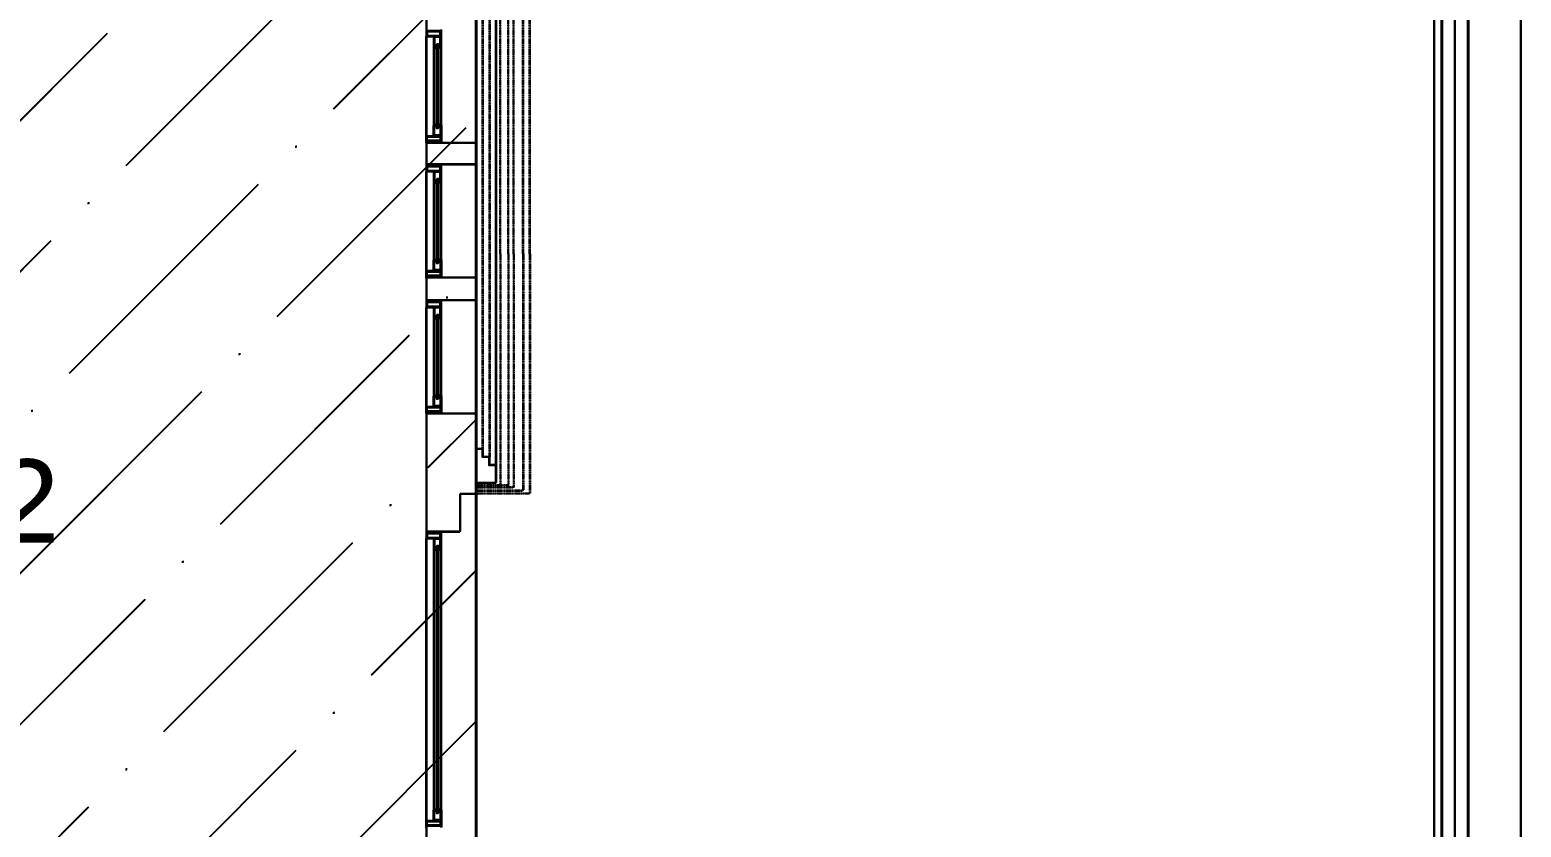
# Model space of a CAD drawing. Header units: inches. Extents: x 4821 to 127877, y 58012 to 433683.
# Drawn here: x 79558 to 90647, y 73490 to 79419 of the extents above; entities that cross this region are included whole.
import ezdxf

# ---------------------------------------------------------------- set-up
doc = ezdxf.new("R2010")
doc.units = ezdxf.units.IN
doc.header["$MEASUREMENT"] = 0
doc.linetypes.add('104-TYPICAL FLOOR$0$HIDDEN', pattern=[0.375, 0.25, -0.125])
for name, color, linetype in [('A-ANNO-SYMB', 130, 'Continuous'), ('A-ELV', 11, 'Continuous'), ('A-LIN-10', 8, 'Continuous'), ('A-WAL-CMU', 7, 'Continuous'), ('A-WALL', 53, 'Continuous'), ('A-WIN', 141, 'Continuous'), ('ELECTRICAL', 4, 'Continuous'), ('HA', 9, 'Continuous')]:
    doc.layers.add(name, color=color, linetype=linetype)
doc.styles.get("Standard").update_dxf_attribs({"font": 'arial.ttf'})

# ---------------------------------------------------------------- blocks, each defined once
blk = doc.blocks.new('nn win')
for points in [[(1073782, -1333385, 0.506094), (1073773, -1333379), (1073773, -1333382), (1073761, -1333382), (1073761, -1333385)], [(1073782, -1333397, -0.506094), (1073773, -1333402), (1073773, -1333400), (1073761, -1333400), (1073761, -1333397)], [(1074343, -1333385, -0.506094), (1074353, -1333379), (1074353, -1333382), (1074364, -1333382), (1074364, -1333385)], [(1074343, -1333397, 0.506094), (1074353, -1333402), (1074353, -1333400), (1074364, -1333400), (1074364, -1333397)]]:
    blk.add_hatch(color=2).paths.add_polyline_path(points)
at = {"color": 2}
for p, q in [((1073653, -1333363, -517), (1073643, -1333363, -517)), ((1074473, -1333363, -517), (1074483, -1333363, -517)), ((1073643, -1333473, -517), (1073653, -1333473, -517)), ((1074483, -1333473, -517), (1074473, -1333473, -517))]:
    blk.add_line(p, q, dxfattribs=at)
for p, q in [((1074353, -1333363, 517), (1073773, -1333363, -517)), ((1073773, -1333418, -517), (1074353, -1333418, 517)), ((1074433, -1333473, 703), (1073693, -1333473, -517))]:
    blk.add_line(p, q)
at = {"color": 2, "elevation": 1035}
for points in [[(1073653, -1333473), (1073693, -1333473), (1073693, -1333363), (1073693, -1333363), (1073693, -1333363), (1073653, -1333363)], [(1074473, -1333473), (1074433, -1333473), (1074433, -1333363), (1074433, -1333363), (1074433, -1333363), (1074473, -1333363)]]:
    blk.add_lwpolyline(points, close=True, dxfattribs=at)
at = {"color": 9, "elevation": 1035}
for points in [[(1073658, -1333468), (1073688, -1333468), (1073688, -1333368), (1073658, -1333368)], [(1074468, -1333468), (1074438, -1333468), (1074438, -1333368), (1074468, -1333368)]]:
    blk.add_lwpolyline(points, close=True, dxfattribs=at)
at = {"color": 2}
for points, elevation in [([(1073773, -1333385), (1073773, -1333363), (1073693, -1333363), (1073693, -1333418), (1073773, -1333418), (1073773, -1333397)], -517), ([(1074353, -1333385), (1074353, -1333363), (1074433, -1333363), (1074433, -1333418), (1074353, -1333418), (1074353, -1333397)], 517)]:
    blk.add_lwpolyline(points, dxfattribs=dict(at, elevation=elevation))
at = {"color": 9}
for points, elevation in [([(1073768, -1333385), (1073768, -1333368), (1073697, -1333368), (1073697, -1333414), (1073768, -1333414), (1073768, -1333397)], -517), ([(1074357, -1333385), (1074357, -1333368), (1074428, -1333368), (1074428, -1333414), (1074357, -1333414), (1074357, -1333397)], 517)]:
    blk.add_lwpolyline(points, dxfattribs=dict(at, elevation=elevation))
at = {"elevation": 1035}
blk.add_lwpolyline([(1073751, -1333397), (1074374, -1333397), (1074374, -1333385), (1073751, -1333385)], close=True, dxfattribs=at)
at = {"color": 2, "elevation": 1035}
for points in [[(1073782, -1333385, 0.506094), (1073773, -1333379), (1073773, -1333382), (1073761, -1333382), (1073761, -1333385)], [(1073782, -1333397, -0.506094), (1073773, -1333402), (1073773, -1333400), (1073761, -1333400), (1073761, -1333397)], [(1074343, -1333385, -0.506094), (1074353, -1333379), (1074353, -1333382), (1074364, -1333382), (1074364, -1333385)], [(1074343, -1333397, 0.506094), (1074353, -1333402), (1074353, -1333400), (1074364, -1333400), (1074364, -1333397)]]:
    blk.add_lwpolyline(points, format="xyb", close=True, dxfattribs=at)
blk = doc.blocks.new('kr')
at = {"layer": 'A-ELV'}
blk.add_line((1023877, -1333095), (1020302, -1333095, 0), dxfattribs=at)
at = {"layer": 'A-ELV', "elevation": 0}
blk.add_lwpolyline([(1020172, -1333095), (1020302, -1333095), (1020302, -1333145), (1020362, -1333145), (1020362, -1333195), (1020422, -1333195), (1020422, -1333245), (1020172, -1333245), (1020172, -1333095)], dxfattribs=at)
at = {"layer": 'A-ELV'}
blk.add_lwpolyline([(1024007, -1333095), (1023877, -1333095), (1023877, -1333145), (1023817, -1333145), (1023817, -1333195), (1023757, -1333195), (1023757, -1333245), (1024007, -1333245), (1024007, -1333095)], dxfattribs=at)
at = {"layer": 'A-LIN-10', "linetype": '104-TYPICAL FLOOR$0$HIDDEN', "ltscale": 0.4}
for p, q in [((1020091, -1332845, 0), (1020091, -1333245, 0)), ((1022307, -1332845), (1020091, -1332845, 0)), ((1020111, -1332895, 0), (1020111, -1333245, 0)), ((1022307, -1332895), (1020111, -1332895, 0)), ((1022307, -1332845), (1024088, -1332845)), ((1022307, -1332895), (1024068, -1332895)), ((1024068, -1332895), (1024068, -1333245)), ((1024088, -1332845), (1024088, -1333245)), ((1022307, -1332965), (1020136, -1332965, 0)), ((1020136, -1332965, 0), (1020136, -1333245, 0)), ((1020136, -1333005, 0), (1020136, -1333245, 0)), ((1022307, -1333005), (1020151, -1333005, 0)), ((1020151, -1333005, 0), (1020151, -1333245, 0)), ((1022307, -1332965), (1024043, -1332965)), ((1022307, -1333005), (1024028, -1333005)), ((1024028, -1333005), (1024028, -1333245)), ((1024043, -1332965), (1024043, -1333245)), ((1024043, -1333005), (1024043, -1333245)), ((1020147, -1333065, 0), (1020147, -1333245, 0)), ((1022307, -1333065), (1020147, -1333065, 0)), ((1022307, -1333065), (1024032, -1333065)), ((1024032, -1333065), (1024032, -1333245)), ((1020362, -1333145, 0), (1023817, -1333145)), ((1023757, -1333195), (1020422, -1333195, 0))]:
    blk.add_line(p, q, dxfattribs=at)
blk = doc.blocks.new('n win')
for points in [[(1070203, -1333385, 0.506094), (1070194, -1333379), (1070194, -1333382), (1070182, -1333382), (1070182, -1333385)], [(1070203, -1333397, -0.506094), (1070194, -1333402), (1070194, -1333400), (1070182, -1333400), (1070182, -1333397)], [(1072124, -1333385, -0.506094), (1072134, -1333379), (1072134, -1333382), (1072145, -1333382), (1072145, -1333385)], [(1072124, -1333397, 0.506094), (1072134, -1333402), (1072134, -1333400), (1072145, -1333400), (1072145, -1333397)]]:
    blk.add_hatch(color=2).paths.add_polyline_path(points)
at = {"color": 2}
for p, q in [((1070074, -1333363, 0), (1070064, -1333363, 0)), ((1072254, -1333363, 0), (1072264, -1333363, 0)), ((1070064, -1333473, 0), (1070074, -1333473, 0)), ((1072264, -1333473, 0), (1072254, -1333473, 0))]:
    blk.add_line(p, q, dxfattribs=at)
for p, q in [((1072134, -1333363, 1035), (1070194, -1333363, 0)), ((1070194, -1333418, 0), (1072134, -1333418, 1035)), ((1072214, -1333473, 1221), (1070114, -1333473, 0))]:
    blk.add_line(p, q)
at = {"color": 2, "elevation": 1035}
for points in [[(1070074, -1333473), (1070114, -1333473), (1070114, -1333363), (1070114, -1333363), (1070114, -1333363), (1070074, -1333363)], [(1072254, -1333473), (1072214, -1333473), (1072214, -1333363), (1072214, -1333363), (1072214, -1333363), (1072254, -1333363)]]:
    blk.add_lwpolyline(points, close=True, dxfattribs=at)
at = {"color": 9, "elevation": 1035}
for points in [[(1070079, -1333468), (1070109, -1333468), (1070109, -1333368), (1070079, -1333368)], [(1072249, -1333468), (1072219, -1333468), (1072219, -1333368), (1072249, -1333368)]]:
    blk.add_lwpolyline(points, close=True, dxfattribs=at)
at = {"color": 2}
for points, elevation in [([(1070194, -1333385), (1070194, -1333363), (1070114, -1333363), (1070114, -1333418), (1070194, -1333418), (1070194, -1333397)], 0), ([(1072134, -1333385), (1072134, -1333363), (1072214, -1333363), (1072214, -1333418), (1072134, -1333418), (1072134, -1333397)], 1035)]:
    blk.add_lwpolyline(points, dxfattribs=dict(at, elevation=elevation))
at = {"color": 9}
for points, elevation in [([(1070189, -1333385), (1070189, -1333368), (1070118, -1333368), (1070118, -1333414), (1070189, -1333414), (1070189, -1333397)], 0), ([(1072138, -1333385), (1072138, -1333368), (1072209, -1333368), (1072209, -1333414), (1072138, -1333414), (1072138, -1333397)], 1035)]:
    blk.add_lwpolyline(points, dxfattribs=dict(at, elevation=elevation))
at = {"elevation": 1035}
blk.add_lwpolyline([(1070172, -1333397), (1072155, -1333397), (1072155, -1333385), (1070172, -1333385)], close=True, dxfattribs=at)
at = {"color": 2, "elevation": 1035}
for points in [[(1070203, -1333385, 0.506094), (1070194, -1333379), (1070194, -1333382), (1070182, -1333382), (1070182, -1333385)], [(1070203, -1333397, -0.506094), (1070194, -1333402), (1070194, -1333400), (1070182, -1333400), (1070182, -1333397)], [(1072124, -1333385, -0.506094), (1072134, -1333379), (1072134, -1333382), (1072145, -1333382), (1072145, -1333385)], [(1072124, -1333397, 0.506094), (1072134, -1333402), (1072134, -1333400), (1072145, -1333400), (1072145, -1333397)]]:
    blk.add_lwpolyline(points, format="xyb", close=True, dxfattribs=at)
blk = doc.blocks.new('FIRST SLAB EDGE')
at = {"layer": 'A-WAL-CMU'}
for p, q in [((1195572, -1732260, 0), (1195572, -1732423, 0)), ((1195572, -1733263, 0), (1195572, -1733434, 0)), ((1195572, -1734274), (1195942, -1734274)), ((1195572, -1734274), (1195572, -1735152)), ((1195942, -1734274), (1195942, -1734873)), ((1195942, -1734873), (1195822, -1734873)), ((1195822, -1734873), (1195822, -1735152))]:
    blk.add_line(p, q, dxfattribs=at)
at = {"layer": 'A-WAL-CMU', "elevation": 0}
for points in [[(1195572, -1732260), (1195942, -1732260), (1195942, -1732423), (1195572, -1732423)], [(1195572, -1733263), (1195942, -1733263), (1195942, -1733434), (1195572, -1733434)]]:
    blk.add_lwpolyline(points, dxfattribs=at)
at = {"layer": 'A-WAL-CMU'}
blk.add_lwpolyline([(1195572, -1735152), (1195822, -1735152)], dxfattribs=at)
at = {"layer": 'A-WAL-CMU', "rotation": 270}
blk.add_blockref('kr', (2529187, -710782, 848), dxfattribs=at)
at = {"layer": 'A-WIN', "rotation": 270}
for name, p in [('nn win', (2529046, -657778, 0)), ('nn win', (2529046, -658781, 0)), ('nn win', (2529046, -659791, 0)), ('n win', (2529046, -665089))]:
    blk.add_blockref(name, p, dxfattribs=at)
blk = doc.blocks.new('BANDA-MOATAZ')
at = {"color": 10}
blk.add_lwpolyline([(0, 0), (0, 40500), (-57155, 40500), (-57155, 0)], close=True, dxfattribs=at)
at = {"const_width": 17.5}
for points in [[(-350, 350), (-350, 40150), (-56805, 40150), (-56805, 350)], [(-525, 5112.5), (-525, 39975), (-56630, 39975), (-56630, 5112.5)]]:
    blk.add_lwpolyline(points, close=True, dxfattribs=at)
at = {"color": 131}
blk.add_lwpolyline([(-437.5, 437.5), (-437.5, 40062.5), (-56717.5, 40062.5), (-56717.5, 437.5)], close=True, dxfattribs=at)
at = {"layer": 'ELECTRICAL', "color": 131}
blk.add_lwpolyline([(-575, 5162.5), (-575, 39925), (-56580, 39925), (-56580, 5162.5)], close=True, dxfattribs=at)

msp = doc.modelspace()

# ---------------------------------------------------------------- hatches: boundary and pattern name
at = {"layer": 'A-WALL'}
h = msp.add_hatch(dxfattribs=at)
h.set_pattern_fill('ANSI36', color=5, scale=250)
h.set_pattern_definition([(45, (-965085.9, -3816.7), (420.9495, 1543.4815), [1984.375, -396.875, 0, -396.875])])
h.paths.add_polyline_path([(82875.6, 80853.3), (80097.5, 80853.3), (80097.5, 82525.9), (66209.9, 82525.9), (66209.9, 68904.5), (82875.6, 68904.5)])
h.paths.add_polyline_path([(51096.6, 82525.9), (37209, 82525.9), (37209, 80853.3), (34431, 80853.3), (34431, 68904.5), (51096.6, 68904.5)])
h = msp.add_hatch(dxfattribs=at)
h.set_pattern_fill('ANSI36', color=5, scale=250)
h.set_pattern_definition([(45, (-965082.5, -3813.7), (420.9495, 1543.4815), [1984.375, -396.875, 0, -396.875])])
h.paths.add_polyline_path([(82879, 80856.3), (80100.9, 80856.3), (80100.9, 82528.8), (66213.3, 82528.8), (66213.3, 68907.5), (82879, 68907.5)])
h.paths.add_polyline_path([(51100, 82528.8), (37212.4, 82528.8), (37212.4, 80856.3), (34434.4, 80856.3), (34434.4, 68907.5), (51100, 68907.5)])

# ---------------------------------------------------------------- linework, layer by layer
for points in [[(82874.9, 99395.9), (82875, 89400.9), (87604.3, 89400.9), (87604.3, 80603.3), (82874.3, 80603.3), (82874.9, 68904.5), (66209.3, 68904.5), (66209.3, 82275.8), (51096, 82275.8), (51096, 68904.5), (34429, 68904.5), (34429.7, 80603.3), (29699.4, 80603.3), (29696.7, 89400.8), (34429.7, 89400.9), (34429.7, 99395.9), (82874.9, 99395.9)], [(82878.3, 99398.8), (82878.3, 89403.9), (87607.7, 89403.9), (87607.7, 80606.3), (82877.7, 80606.3), (82878.3, 68907.5), (66212.7, 68907.5), (66212.7, 82278.8), (51099.4, 82278.8), (51099.4, 68907.5), (34432.4, 68907.5), (34433.1, 80606.3), (29702.8, 80606.3), (29700.1, 89403.8), (34433.1, 89403.9), (34433.1, 99398.8), (82878.3, 99398.8)]]:
    msp.add_lwpolyline(points, dxfattribs=at)
at = {"layer": 'A-WALL', "elevation": 0}
for points in [[(66209.3, 68904.5), (82874.9, 68904.5), (82874.9, 80853.3), (80096.9, 80853.3), (80096.9, 82525.9), (66209.3, 82525.9), (66209.3, 68904.5)], [(66212.7, 68907.5), (82878.3, 68907.5), (82878.3, 80856.3), (80100.3, 80856.3), (80100.3, 82528.8), (66212.7, 82528.8), (66212.7, 68907.5)], [(82504.3, 79539.6), (82504.3, 71375.9), (82079.3, 71375.9), (82079.3, 70675.9), (82504.3, 70675.9), (82504.9, 69274.5), (66579.3, 69274.5)], [(82507.7, 79542.6), (82507.7, 71378.8), (82082.7, 71378.8), (82082.7, 70678.8), (82507.7, 70678.8), (82508.3, 69277.5), (66582.7, 69277.5)]]:
    msp.add_lwpolyline(points, dxfattribs=at)
at = {"layer": 'HA', "elevation": 0}
for points in [[(51096, 68904.5), (34430.4, 68904.5), (34430.4, 80603.3), (29699.4, 80603.3), (29698.8, 89398.6), (34429.7, 89398.6), (34429.7, 99395.9), (82874.9, 99395.9), (82875, 89400.9), (87604.3, 89400.9), (87575.6, 80603.3), (82874.9, 80603.3), (82874.9, 68904.5), (34429, 68907.1)], [(51099.4, 68907.5), (34433.8, 68907.5), (34433.8, 80606.3), (29702.8, 80606.3), (29702.2, 89401.6), (34433.1, 89401.6), (34433.1, 99398.8), (82878.3, 99398.8), (82878.3, 89403.9), (87607.7, 89403.9), (87579, 80606.3), (82878.3, 80606.3), (82878.3, 68907.5), (34432.4, 68910.1)]]:
    msp.add_lwpolyline(points, dxfattribs=at)

# ---------------------------------------------------------------- block references
at = {"xscale": 1.12079201326193, "yscale": 1.12079201326193, "zscale": 1.12079201326193}
for p in [(90643.4, 58012.5, 0), (90646.8, 58015.5, 0)]:
    msp.add_blockref('BANDA-MOATAZ', p, dxfattribs=at)
at = {"layer": 'A-WAL-CMU'}
for p in [(-1113068, 1810839.4, 0), (-1113064.6, 1810842.4, 0)]:
    msp.add_blockref('FIRST SLAB EDGE', p, dxfattribs=at)

# ---------------------------------------------------------------- texts
at = {"layer": 'A-ANNO-SYMB'}
for p in [(69587.8, 75606.2, 0), (69591.2, 75609.2, 0)]:
    msp.add_text('GROSS AREA =  290 M^ 2', height=616.16, dxfattribs=at).set_placement(p)

doc.saveas('drawing.dxf')
